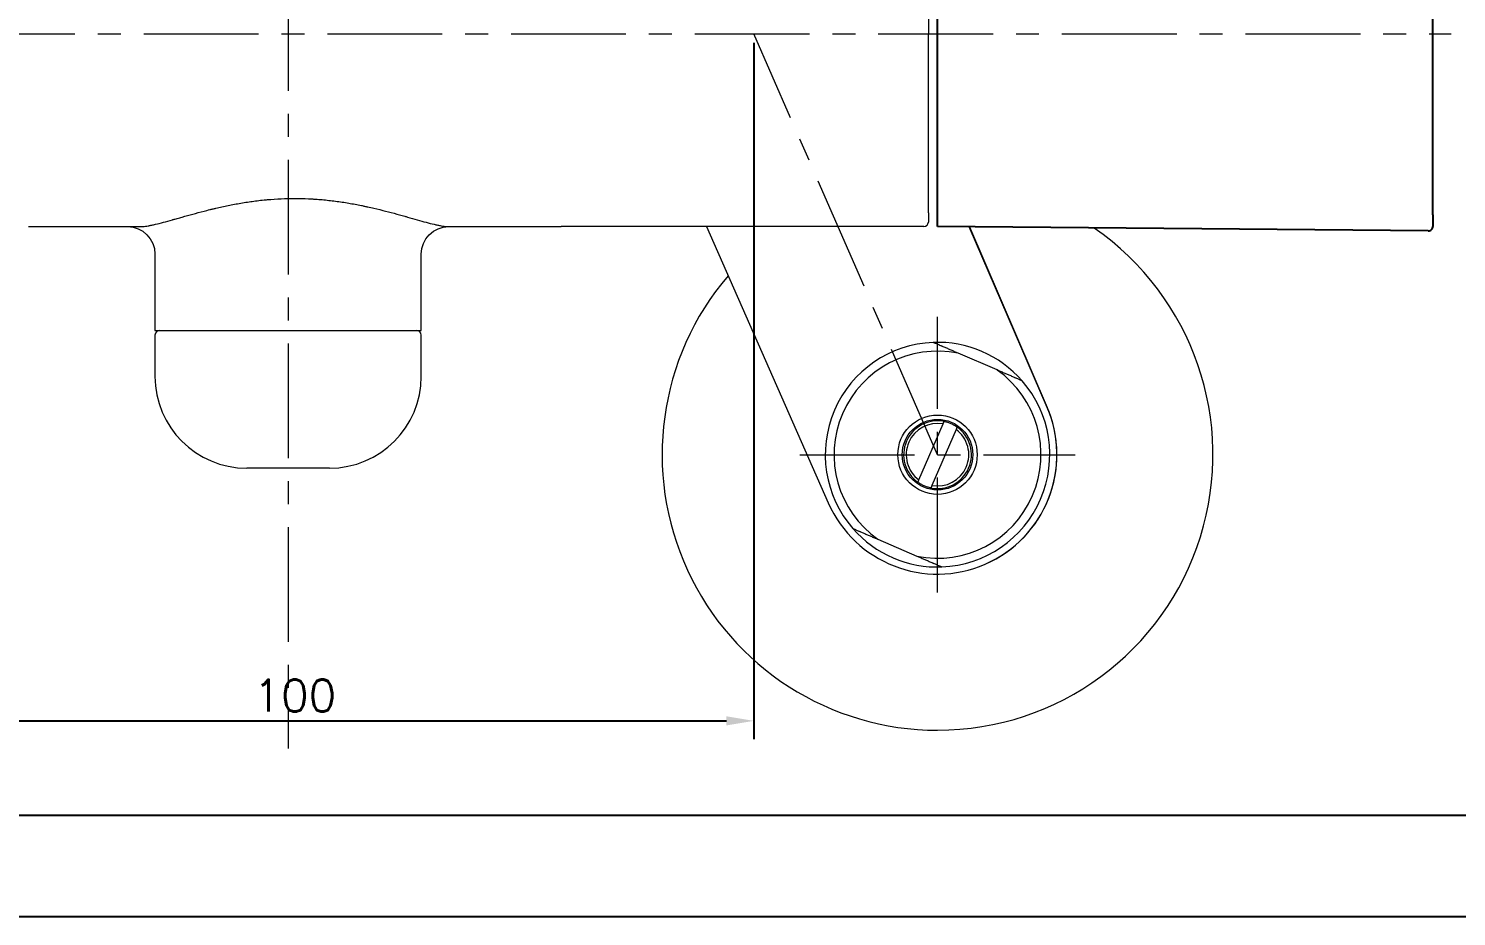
# Model space of a CAD drawing. Header units: millimetres. Extents: x 2029 to 2623, y -1230 to -810.
# Drawn here: x 2179.4 to 2334.9, y -1229.7 to -1133 of the extents above; entities that cross this region are included whole.
import ezdxf

# ---------------------------------------------------------------- set-up
doc = ezdxf.new("R2010")
doc.units = ezdxf.units.MM
doc.header["$LTSCALE"] = 10
doc.linetypes.add('CENTER', pattern=[2, 1.25, -0.25, 0.25, -0.25])
doc.layers.get('0').update_dxf_attribs({"color": 2})
for name, color, linetype in [('00_COMPONENTS', 7, 'Continuous'), ('08_ALL_FEATURES', 7, 'Continuous'), ('1', 1, 'CENTER'), ('CENTER', 1, 'CENTER'), ('CL', 1, 'CENTER'), ('DIM', 2, 'Continuous'), ('DWG', 7, 'Continuous')]:
    doc.layers.add(name, color=color, linetype=linetype)
doc.styles.add('GHS', font='romans', dxfattribs={"bigfont": 'ghs'})

msp = doc.modelspace()

# ---------------------------------------------------------------- linework, layer by layer
at = {"color": 4}
msp.add_line((2608.9, -1218.65), (2059.9, -1218.65), dxfattribs=at)
msp.add_lwpolyline([(2622.9, -1229.65), (2622.9, -809.65), (2028.9, -809.65), (2028.9, -1229.65)], close=True)
at = {"layer": '00_COMPONENTS', "lineweight": 5}
for p, q in [((2277.41, -1113.05), (2277.41, -1133.55)), ((2277.41, -1153.05), (2277.41, -1133.55)), ((2277.41, -1153.05), (2277.41, -1154.05)), ((2179.41, -1154.55), (2191.64, -1154.55)), ((2225.14, -1154.55), (2237.41, -1154.55)), ((2276.91, -1154.55), (2237.41, -1154.55)), ((2253.23, -1154.55), (2266.51, -1184.63)), ((2290.35, -1174.23), (2281.87, -1154.58)), ((2281.88, -1154.58), (2290.35, -1174.23)), ((2193.18, -1157.55), (2193.18, -1165.85)), ((2222.18, -1165.85), (2222.18, -1157.55)), ((2193.18, -1165.85), (2222.18, -1165.85)), ((2193.18, -1166.35), (2193.18, -1170.85)), ((2222.18, -1170.85), (2222.18, -1166.35)), ((2290.35, -1174.23), (2290.35, -1174.23)), ((2212.18, -1180.85), (2203.18, -1180.85)), ((2283.61, -1191.29), (2283.61, -1191.29))]:
    msp.add_line(p, q, dxfattribs=at)
at = {"layer": '00_COMPONENTS', "lineweight": 5, "extrusion": (0, 0, -1)}
for centre, start, end in [((-2190.18, -1157.55), 90, 180), ((-2225.18, -1157.55), 0, 90)]:
    msp.add_arc(centre, 3, start, end, dxfattribs=at)
at = {"layer": '00_COMPONENTS', "lineweight": 5}
for centre, radius, start, end in [((2276.91, -1154.05), 0.5, 270, 0), ((2278.41, -1179.38), 30, 270, 55.3444), ((2278.41, -1179.38), 30, 139.5056, 270), ((2193.68, -1166.35), 0.5, 90, 180), ((2221.68, -1166.35), 0.5, 0, 90), ((2203.18, -1170.85), 10, 180, 270), ((2212.18, -1170.85), 10, 270, 0)]:
    msp.add_arc(centre, radius, start, end, dxfattribs=at)
for start_param, end_param in [(6.283116, 7.858478), (6.283116, 7.849503), (4.71673, 6.283116)]:
    msp.add_ellipse((2278.41, -1179.38), major_axis=(5.2, -11.92), ratio=1, start_param=start_param, end_param=end_param, dxfattribs=at)
msp.add_open_spline([(2191.64, -1154.55), (2191.71, -1154.55), (2191.78, -1154.55), (2192.03, -1154.53), (2192.24, -1154.5), (2192.5, -1154.46), (2192.53, -1154.45), (2192.59, -1154.44), (2192.68, -1154.42), (2192.9, -1154.38), (2193.09, -1154.33), (2193.5, -1154.23), (2193.79, -1154.16), (2194.41, -1153.99), (2194.73, -1153.9), (2195.12, -1153.79), (2195.16, -1153.78), (2195.25, -1153.76), (2195.38, -1153.72), (2195.69, -1153.63), (2195.96, -1153.56), (2196.52, -1153.4), (2196.9, -1153.29), (2197.69, -1153.08), (2198.1, -1152.97), (2198.73, -1152.81), (2198.94, -1152.75), (2199.21, -1152.69), (2199.26, -1152.67), (2199.37, -1152.65), (2199.53, -1152.61), (2199.7, -1152.57), (2200.25, -1152.44), (2200.7, -1152.34), (2201.6, -1152.16), (2202.06, -1152.07), (2203, -1151.91), (2203.48, -1151.84), (2204.2, -1151.74), (2204.44, -1151.71), (2204.81, -1151.67), (2204.93, -1151.66), (2205.18, -1151.64), (2205.3, -1151.62), (2205.92, -1151.57), (2206.42, -1151.53), (2207.41, -1151.49), (2207.9, -1151.48), (2208.9, -1151.48), (2209.4, -1151.49), (2210.02, -1151.52), (2210.15, -1151.52), (2210.34, -1151.53), (2210.4, -1151.54), (2210.52, -1151.55), (2210.83, -1151.57), (2211.14, -1151.59), (2211.88, -1151.66), (2212.86, -1151.77), (2213.81, -1151.91), (2214.74, -1152.07), (2215.21, -1152.16), (2215.78, -1152.27), (2215.9, -1152.3), (2216.12, -1152.35), (2216.46, -1152.42), (2216.8, -1152.49), (2217.45, -1152.65), (2217.88, -1152.75), (2218.71, -1152.97), (2219.12, -1153.07), (2219.72, -1153.24), (2219.91, -1153.29), (2220.2, -1153.37), (2220.3, -1153.4), (2220.44, -1153.44), (2220.49, -1153.45), (2220.58, -1153.48), (2221, -1153.6), (2221.4, -1153.71), (2222.08, -1153.9), (2222.4, -1153.99), (2223.02, -1154.16), (2223.31, -1154.23), (2223.72, -1154.33), (2223.85, -1154.36), (2224.04, -1154.4), (2224.1, -1154.41), (2224.22, -1154.44), (2224.28, -1154.45), (2224.57, -1154.5), (2224.78, -1154.53), (2225.03, -1154.55), (2225.11, -1154.55), (2225.18, -1154.55)], degree=3, knots=[0, 0, 0, 0, 0.014528, 0.014528, 0.049201, 0.049201, 0.053535, 0.053535, 0.057869, 0.066537, 0.083874, 0.083874, 0.118547, 0.118547, 0.153219, 0.153219, 0.157553, 0.157553, 0.161888, 0.170556, 0.187892, 0.187892, 0.222565, 0.222565, 0.257238, 0.257238, 0.274574, 0.274574, 0.278908, 0.278908, 0.283243, 0.291911, 0.291911, 0.326584, 0.326584, 0.361257, 0.361257, 0.395929, 0.395929, 0.413266, 0.413266, 0.421934, 0.421934, 0.430602, 0.430602, 0.465275, 0.465275, 0.499948, 0.499948, 0.534621, 0.534621, 0.543289, 0.543289, 0.547623, 0.547623, 0.551957, 0.569294, 0.569294, 0.603967, 0.638639, 0.638639, 0.673312, 0.673312, 0.681981, 0.681981, 0.690649, 0.707985, 0.707985, 0.742658, 0.742658, 0.777331, 0.777331, 0.794667, 0.794667, 0.803336, 0.803336, 0.80767, 0.80767, 0.812004, 0.846677, 0.846677, 0.881349, 0.881349, 0.916022, 0.916022, 0.933359, 0.933359, 0.942027, 0.942027, 0.950695, 0.950695, 0.985368, 0.985368, 1, 1, 1, 1], dxfattribs=at)
at = {"layer": '08_ALL_FEATURES', "color": 1, "linetype": 'CENTER', "lineweight": 5}
for p, q in [((2278.41, -1194.38), (2278.41, -1164.38)), ((2263.41, -1179.38), (2293.41, -1179.38))]:
    msp.add_line(p, q, dxfattribs=at)
at = {"layer": '1', "color": 7, "linetype": 'Continuous', "lineweight": 5}
for p, q in [((2284.9, -1170.16), (2280.65, -1168.33)), ((2276.39, -1182.12), (2279.02, -1176.03)), ((2280.43, -1176.63), (2277.8, -1182.73)), ((2271.92, -1188.59), (2276.16, -1190.42))]:
    msp.add_line(p, q, dxfattribs=at)
for radius in [4.32, 3.84]:
    msp.add_circle((2278.41, -1179.38), radius, dxfattribs=at)
for radius, start, end in [(12.23, 92.2575, 221.0915), (12.23, 41.0915, 92.2575), (11.27, 78.5148, 234.8342), (11.27, 258.5148, 54.8342), (12.23, 272.2575, 41.0915), (3.69, 78.6675, 234.6815), (3.41, 79.6981, 233.6509), (3.69, 258.6675, 54.6815), (3.41, 259.6981, 53.6509), (12.23, 221.0915, 272.2575)]:
    msp.add_arc((2278.41, -1179.38), radius, start, end, dxfattribs=at)
for points, knots in [([(2280.65, -1168.33), (2280.53, -1168.28), (2280.4, -1168.22), (2280.15, -1168.11), (2280.02, -1168.06), (2279.77, -1167.95), (2279.64, -1167.89), (2279.39, -1167.78), (2279.26, -1167.73), (2279.07, -1167.65), (2279.01, -1167.62), (2278.92, -1167.58), (2278.89, -1167.57), (2278.82, -1167.54), (2278.79, -1167.53), (2278.7, -1167.49), (2278.64, -1167.46), (2278.55, -1167.42), (2278.52, -1167.41), (2278.46, -1167.39), (2278.43, -1167.37), (2278.35, -1167.34), (2278.29, -1167.31), (2278.21, -1167.28), (2278.19, -1167.27), (2278.15, -1167.25), (2278.14, -1167.25), (2278.11, -1167.23), (2278.1, -1167.23), (2278.07, -1167.21), (2278.04, -1167.21), (2278.02, -1167.19), (2278.01, -1167.19), (2277.99, -1167.18), (2277.98, -1167.18), (2277.96, -1167.17), (2277.95, -1167.16), (2277.94, -1167.16), (2277.93, -1167.16), (2277.93, -1167.16), (2277.93, -1167.15), (2277.93, -1167.15)], [0, 0, 0, 0, 0.125, 0.125, 0.25, 0.25, 0.375, 0.375, 0.5, 0.5, 0.5625, 0.5625, 0.59375, 0.59375, 0.625, 0.625, 0.6875, 0.6875, 0.71875, 0.71875, 0.75, 0.75, 0.8125, 0.8125, 0.84375, 0.84375, 0.859375, 0.859375, 0.875, 0.875, 0.90625, 0.90625, 0.921875, 0.921875, 0.9375, 0.9375, 0.96875, 0.96875, 0.984375, 0.984375, 1, 1, 1, 1]), ([(2287.63, -1171.34), (2287.63, -1171.34), (2287.62, -1171.34), (2287.61, -1171.33), (2287.61, -1171.33), (2287.61, -1171.33), (2287.6, -1171.33), (2287.59, -1171.32), (2287.59, -1171.32), (2287.57, -1171.31), (2287.55, -1171.3), (2287.52, -1171.29), (2287.51, -1171.29), (2287.49, -1171.28), (2287.48, -1171.27), (2287.44, -1171.26), (2287.42, -1171.25), (2287.37, -1171.23), (2287.34, -1171.22), (2287.26, -1171.18), (2287.21, -1171.16), (2287.09, -1171.11), (2287.03, -1171.08), (2286.94, -1171.04), (2286.91, -1171.03), (2286.85, -1171), (2286.82, -1170.99), (2286.73, -1170.95), (2286.67, -1170.92), (2286.54, -1170.87), (2286.48, -1170.84), (2286.29, -1170.76), (2286.17, -1170.71), (2285.92, -1170.6), (2285.79, -1170.55), (2285.54, -1170.44), (2285.41, -1170.38), (2285.16, -1170.27), (2285.03, -1170.22), (2284.9, -1170.16)], [0, 0, 0, 0, 0.03125, 0.03125, 0.039063, 0.039063, 0.046875, 0.046875, 0.0625, 0.0625, 0.09375, 0.09375, 0.109375, 0.109375, 0.125, 0.125, 0.15625, 0.15625, 0.1875, 0.1875, 0.25, 0.25, 0.3125, 0.3125, 0.34375, 0.34375, 0.375, 0.375, 0.4375, 0.4375, 0.5, 0.5, 0.625, 0.625, 0.75, 0.75, 0.875, 0.875, 1, 1, 1, 1]), ([(2279.13, -1175.76), (2279.26, -1175.78), (2279.39, -1175.81), (2279.63, -1175.89), (2279.75, -1175.93), (2279.99, -1176.04), (2280.1, -1176.09), (2280.27, -1176.19), (2280.33, -1176.22), (2280.44, -1176.29), (2280.49, -1176.33), (2280.54, -1176.36)], [0, 0, 0, 0, 0.25, 0.25, 0.5, 0.5, 0.75, 0.75, 0.875, 0.875, 1, 1, 1, 1]), ([(2277.68, -1183), (2277.56, -1182.97), (2277.43, -1182.94), (2277.19, -1182.86), (2277.07, -1182.82), (2276.83, -1182.72), (2276.72, -1182.66), (2276.55, -1182.57), (2276.49, -1182.53), (2276.38, -1182.46), (2276.33, -1182.43), (2276.27, -1182.39)], [0, 0, 0, 0, 0.25, 0.25, 0.5, 0.5, 0.75, 0.75, 0.875, 0.875, 1, 1, 1, 1]), ([(2269.19, -1187.42), (2269.19, -1187.42), (2269.19, -1187.42), (2269.2, -1187.42), (2269.21, -1187.42), (2269.21, -1187.43), (2269.21, -1187.43), (2269.22, -1187.43), (2269.23, -1187.43), (2269.25, -1187.44), (2269.27, -1187.45), (2269.3, -1187.46), (2269.31, -1187.47), (2269.33, -1187.48), (2269.34, -1187.48), (2269.37, -1187.5), (2269.4, -1187.51), (2269.45, -1187.53), (2269.47, -1187.54), (2269.56, -1187.57), (2269.61, -1187.6), (2269.73, -1187.65), (2269.78, -1187.67), (2269.87, -1187.71), (2269.91, -1187.72), (2269.97, -1187.75), (2270, -1187.76), (2270.09, -1187.8), (2270.15, -1187.83), (2270.28, -1187.88), (2270.34, -1187.91), (2270.52, -1187.99), (2270.65, -1188.05), (2270.9, -1188.15), (2271.03, -1188.21), (2271.28, -1188.32), (2271.41, -1188.37), (2271.66, -1188.48), (2271.79, -1188.54), (2271.92, -1188.59)], [0, 0, 0, 0, 0.03125, 0.03125, 0.039063, 0.039063, 0.046875, 0.046875, 0.0625, 0.0625, 0.09375, 0.09375, 0.109375, 0.109375, 0.125, 0.125, 0.15625, 0.15625, 0.1875, 0.1875, 0.25, 0.25, 0.3125, 0.3125, 0.34375, 0.34375, 0.375, 0.375, 0.4375, 0.4375, 0.5, 0.5, 0.625, 0.625, 0.75, 0.75, 0.875, 0.875, 1, 1, 1, 1]), ([(2276.16, -1190.42), (2276.29, -1190.48), (2276.42, -1190.53), (2276.67, -1190.64), (2276.8, -1190.7), (2277.05, -1190.81), (2277.18, -1190.86), (2277.43, -1190.97), (2277.56, -1191.02), (2277.74, -1191.11), (2277.81, -1191.13), (2277.9, -1191.17), (2277.93, -1191.19), (2277.99, -1191.21), (2278.03, -1191.23), (2278.12, -1191.27), (2278.18, -1191.29), (2278.27, -1191.33), (2278.3, -1191.34), (2278.36, -1191.37), (2278.39, -1191.38), (2278.47, -1191.42), (2278.53, -1191.44), (2278.61, -1191.48), (2278.63, -1191.49), (2278.67, -1191.5), (2278.68, -1191.51), (2278.71, -1191.52), (2278.72, -1191.52), (2278.75, -1191.54), (2278.77, -1191.55), (2278.8, -1191.56), (2278.81, -1191.57), (2278.83, -1191.57), (2278.84, -1191.58), (2278.86, -1191.59), (2278.87, -1191.59), (2278.88, -1191.6), (2278.89, -1191.6), (2278.89, -1191.6), (2278.89, -1191.6), (2278.89, -1191.6)], [0, 0, 0, 0, 0.125, 0.125, 0.25, 0.25, 0.375, 0.375, 0.5, 0.5, 0.5625, 0.5625, 0.59375, 0.59375, 0.625, 0.625, 0.6875, 0.6875, 0.71875, 0.71875, 0.75, 0.75, 0.8125, 0.8125, 0.84375, 0.84375, 0.859375, 0.859375, 0.875, 0.875, 0.90625, 0.90625, 0.921875, 0.921875, 0.9375, 0.9375, 0.96875, 0.96875, 0.984375, 0.984375, 1, 1, 1, 1])]:
    msp.add_open_spline(points, degree=3, knots=knots, dxfattribs=at)
for points, weights in [([(2279.02, -1176.03), (2279.07, -1175.9), (2279.13, -1175.76)], [1, 1.00086326892, 1]), ([(2280.54, -1176.36), (2280.48, -1176.5), (2280.43, -1176.63)], [1, 1.00086327322, 1]), ([(2276.27, -1182.39), (2276.33, -1182.25), (2276.39, -1182.12)], [1, 1.00086326892, 1]), ([(2277.8, -1182.73), (2277.74, -1182.86), (2277.68, -1183)], [1, 1.00086327322, 1])]:
    msp.add_rational_spline(points, weights, degree=2, dxfattribs=at)
at = {"layer": 'CENTER', "lineweight": 5}
for p, q in [((2131.96, -1133.55), (2334.37, -1133.55)), ((2278.41, -1179.38), (2258.41, -1133.55))]:
    msp.add_line(p, q, dxfattribs=at)
at = {"layer": 'CL', "lineweight": 5}
msp.add_line((2207.68, -847.27), (2207.68, -1211.38), dxfattribs=at)
at = {"layer": 'DIM', "lineweight": 25}
for p, q in [((2258.41, -1134.55), (2258.41, -1210.36)), ((2161.41, -1208.36), (2255.41, -1208.36))]:
    msp.add_line(p, q, dxfattribs=at)
at = {"layer": 'DIM'}
msp.add_solid([(2255.41, -1207.86), (2255.41, -1208.86), (2258.41, -1208.36)], dxfattribs=at)
at = {"layer": 'DWG'}
for p, q in [((2278.41, -1152.05), (2278.41, -1112.55)), ((2332.37, -1153.28), (2332.37, -1113.83)), ((2278.41, -1154.55), (2278.41, -1152.05)), ((2332.37, -1153.28), (2332.37, -1153.55)), ((2332.37, -1153.55), (2332.37, -1154.52)), ((2331.86, -1155.02), (2278.41, -1154.55))]:
    msp.add_line(p, q, dxfattribs=at)
msp.add_arc((2331.87, -1154.52), 0.5, 269.5, 0, dxfattribs=at)

# ---------------------------------------------------------------- texts
at = {"layer": 'DIM', "insert": (2208.41, -1205.61), "char_height": 3.5, "attachment_point": 5, "style": 'GHS'}
msp.add_mtext('100', dxfattribs=at)

doc.saveas('drawing.dxf')
